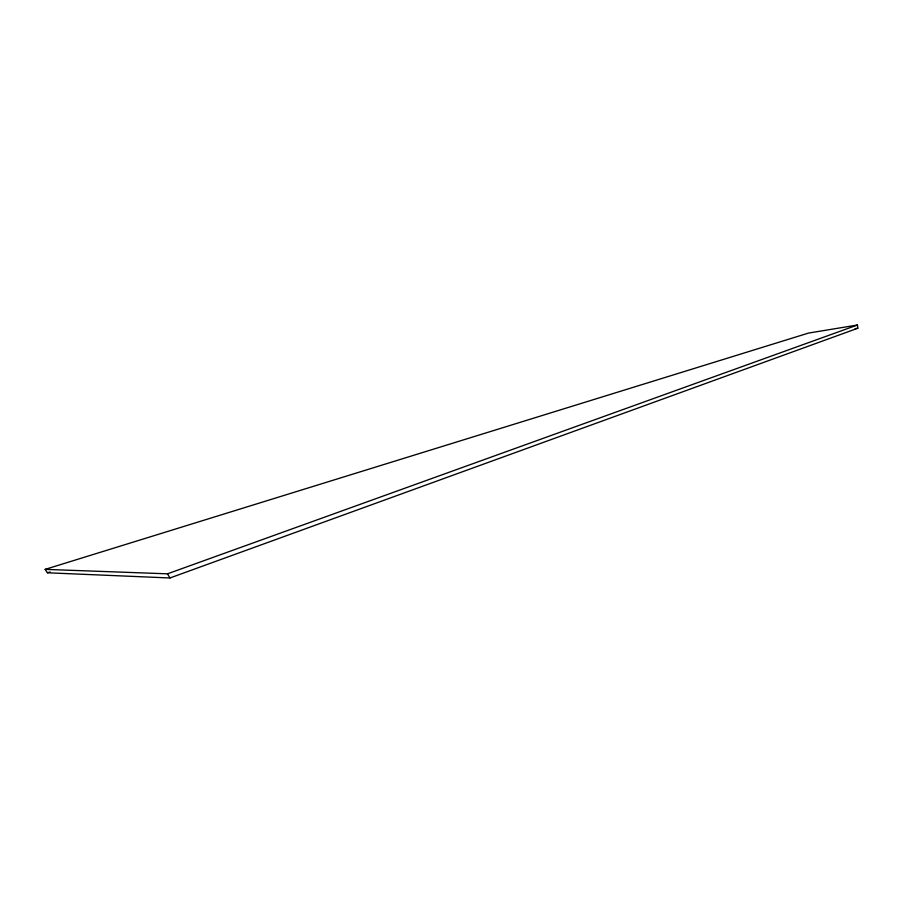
<?xml version="1.0" encoding="UTF-8"?>
<svg xmlns="http://www.w3.org/2000/svg" width="903" height="903" viewBox="0 0 903 903"><rect width="100%" height="100%" fill="white"/><g stroke="black" fill="none" stroke-linecap="round" stroke-linejoin="round"><path stroke-width="1.35" d="M169.967 577.976L857.85 328.218L857.421 325.024L808.535 333.072L45.15 569.375L47.419 572.784L169.967 577.976L167.484 573.823L45.15 569.375M167.484 573.823L857.421 325.024M47.419 572.784L50.105 571.949M855.13 328.658L857.85 328.218"/></g></svg>
